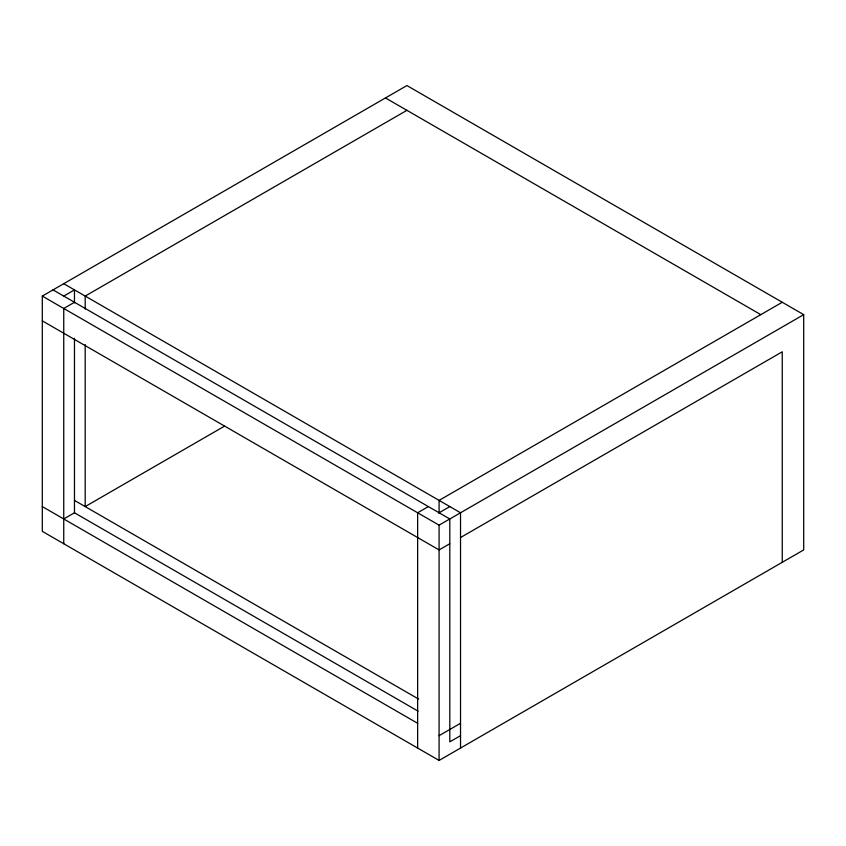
<?xml version="1.0" encoding="UTF-8"?>
<svg xmlns="http://www.w3.org/2000/svg" width="846" height="846" viewBox="0 0 846 846"><rect width="100%" height="100%" fill="white"/><g stroke="black" fill="none" stroke-linecap="round" stroke-linejoin="round"><path stroke-width="1.27" d="M42.3 296.079L406.915 85.562L803.7 314.649L803.7 549.921L439.085 760.438L42.3 531.351L42.3 296.079L439.085 525.155L803.7 314.649M63.746 296.079L74.469 289.882L74.469 302.921M74.469 302.265L63.746 308.462L63.746 543.735M406.915 110.329L85.192 296.079L85.192 309.107M63.746 518.968L74.469 512.782L418.083 711.158M224.38 426.225L85.192 506.585L85.192 344.555M428.362 506.585L417.638 512.771L417.638 748.054M782.254 302.265L439.085 500.388L439.085 513.427M439.085 512.771L449.808 506.585M449.808 543.735L439.085 549.921L42.3 320.846M460.531 537.538L782.254 351.799L782.254 562.304M439.085 735.671L460.531 723.288M460.531 735.671L449.808 741.857L449.808 518.968L53.023 289.882M385.469 97.946L760.808 314.649M63.746 283.696L460.531 512.771L460.531 748.054M74.469 500.398L418.537 699.039M42.3 506.585L417.638 723.288M439.085 525.155L439.085 760.438M74.469 338.358L74.469 512.782"/></g></svg>
